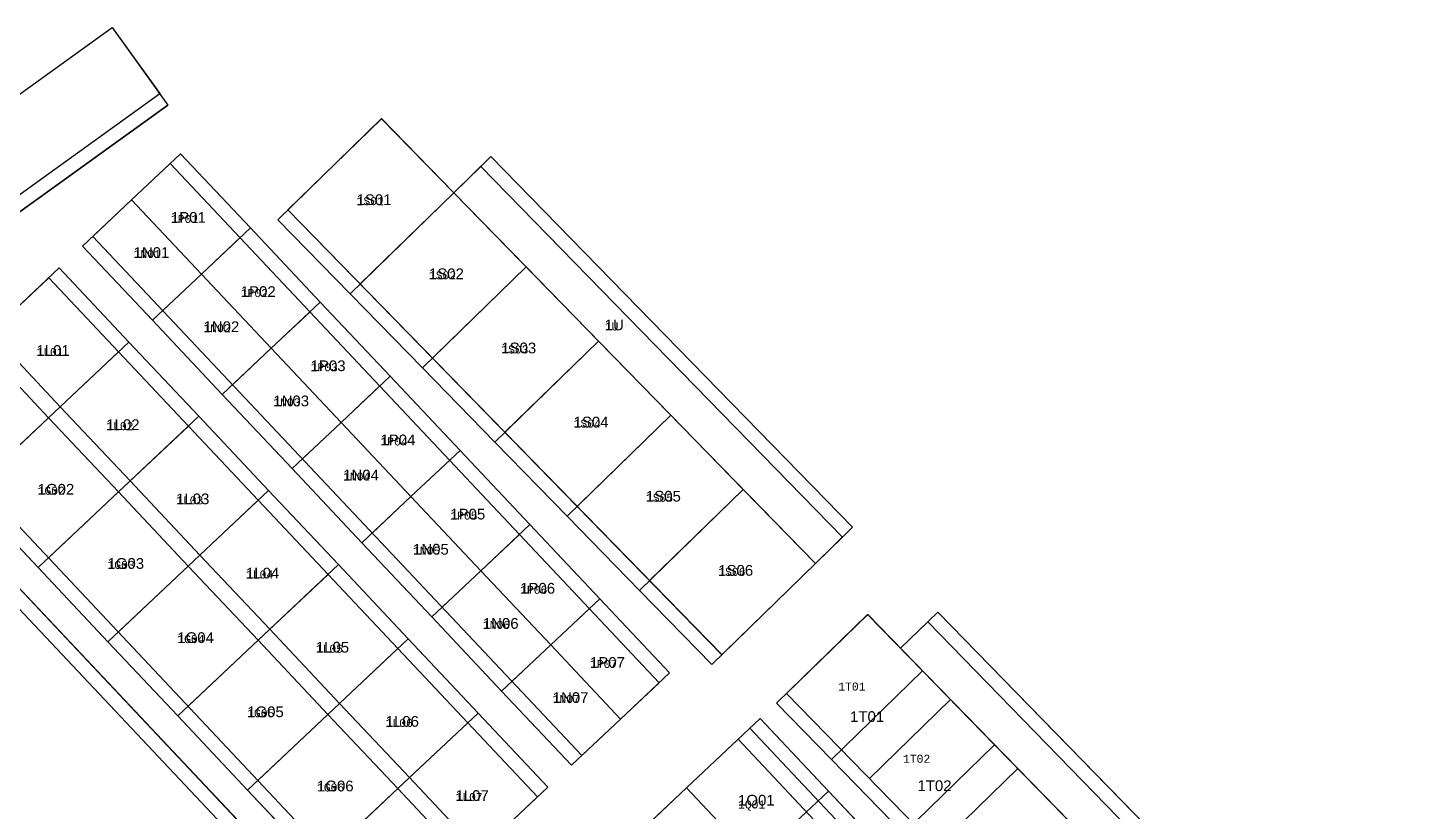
# Model space of a CAD drawing. Extents: x -1000 to 923337, y -51827 to 323191.
# Drawn here: x 119625 to 205470, y 129975 to 178710 of the extents above; entities that cross this region are included whole.
import ezdxf

# ---------------------------------------------------------------- set-up
doc = ezdxf.new("R2010")
doc.units = 0
doc.header["$PDMODE"] = 35
doc.header["$PDSIZE"] = 1
for name, color, linetype in [('punti tracciati', 7, 'Continuous'), ('WF nome aree GPS', 7, 'Continuous'), ('WF nuovi punti', 6, 'Continuous'), ('WF_ingombro_stive_2', 1, 'Continuous'), ('WF_nome_aree_GPS', 7, 'Continuous'), ('WF_tracciatura', 30, 'Continuous')]:
    doc.layers.add(name, color=color, linetype=linetype)
for name, color, linetype, lineweight in [('WF ingombro stive 2', 1, 'Continuous', 30), ('WF lato di accesso', 40, 'Continuous', 30), ('WF tracciatura', 30, 'Continuous', 30)]:
    doc.layers.add(name, color=color, linetype=linetype, lineweight=lineweight)
doc.layers.get('punti tracciati').off()
doc.styles.add('FONTSTYLE_1', font='arial.ttf', dxfattribs={"height": 0.2})
doc.styles.add('FONTSTYLE_2', font='arial.ttf', dxfattribs={"height": 0.2})
doc.styles.get("Standard").update_dxf_attribs({"font": 'consola.ttf', "height": 500})

# ---------------------------------------------------------------- blocks, each defined once
blk = doc.blocks.new('Croce___ATS')
at = {"color": 0}
for p, q in [((-0.5, 0), (0.5, 0)), ((0, -0.5), (0, 0.5))]:
    blk.add_line(p, q, dxfattribs=at)
blk = doc.blocks.new('T_P_349')
at = {"color": 7}
blk.add_point((0, 0), dxfattribs=at)
blk.add_blockref('Croce___ATS', (0, 0), dxfattribs=at)
at = {"color": 7, "insert": (0, 0), "char_height": 1.3333, "attachment_point": 7, "style": 'FONTSTYLE_1'}
blk.add_mtext('1346', dxfattribs=at)
blk = doc.blocks.new('T_P_350')
at = {"color": 7}
blk.add_point((0, 0), dxfattribs=at)
blk.add_blockref('Croce___ATS', (0, 0), dxfattribs=at)
at = {"color": 7, "insert": (0, 0), "char_height": 1.3333, "attachment_point": 7, "style": 'FONTSTYLE_1'}
blk.add_mtext('1347', dxfattribs=at)
blk = doc.blocks.new('T_P_364')
at = {"color": 7}
blk.add_point((0, 0), dxfattribs=at)
blk.add_blockref('Croce___ATS', (0, 0), dxfattribs=at)
at = {"color": 7, "insert": (0, 0), "char_height": 1.3333, "attachment_point": 7, "style": 'FONTSTYLE_1'}
blk.add_mtext('1361', dxfattribs=at)
blk = doc.blocks.new('T_P_365')
at = {"color": 7}
blk.add_point((0, 0), dxfattribs=at)
blk.add_blockref('Croce___ATS', (0, 0), dxfattribs=at)
at = {"color": 7, "insert": (0, 0), "char_height": 1.3333, "attachment_point": 7, "style": 'FONTSTYLE_1'}
blk.add_mtext('1362', dxfattribs=at)
blk = doc.blocks.new('T_P_366')
at = {"color": 7}
blk.add_point((0, 0), dxfattribs=at)
blk.add_blockref('Croce___ATS', (0, 0), dxfattribs=at)
at = {"color": 7, "insert": (0, 0), "char_height": 1.3333, "attachment_point": 7, "style": 'FONTSTYLE_1'}
blk.add_mtext('1363', dxfattribs=at)
blk = doc.blocks.new('T_P_368')
at = {"color": 7}
blk.add_point((0, 0), dxfattribs=at)
blk.add_blockref('Croce___ATS', (0, 0), dxfattribs=at)
at = {"color": 7, "insert": (0, 0), "char_height": 1.3333, "attachment_point": 7, "style": 'FONTSTYLE_1'}
blk.add_mtext('1365', dxfattribs=at)
blk = doc.blocks.new('T_P_369')
at = {"color": 7}
blk.add_point((0, 0), dxfattribs=at)
blk.add_blockref('Croce___ATS', (0, 0), dxfattribs=at)
at = {"color": 7, "insert": (0, 0), "char_height": 1.3333, "attachment_point": 7, "style": 'FONTSTYLE_1'}
blk.add_mtext('1366', dxfattribs=at)
blk = doc.blocks.new('T_P_370')
at = {"color": 7}
blk.add_point((0, 0), dxfattribs=at)
blk.add_blockref('Croce___ATS', (0, 0), dxfattribs=at)
at = {"color": 7, "insert": (0, 0), "char_height": 1.3333, "attachment_point": 7, "style": 'FONTSTYLE_1'}
blk.add_mtext('1367', dxfattribs=at)
blk = doc.blocks.new('T_P_371')
at = {"color": 7}
blk.add_point((0, 0), dxfattribs=at)
blk.add_blockref('Croce___ATS', (0, 0), dxfattribs=at)
at = {"color": 7, "insert": (0, 0), "char_height": 1.3333, "attachment_point": 7, "style": 'FONTSTYLE_1'}
blk.add_mtext('1368', dxfattribs=at)
blk = doc.blocks.new('T_P_372')
at = {"color": 7}
blk.add_point((0, 0), dxfattribs=at)
blk.add_blockref('Croce___ATS', (0, 0), dxfattribs=at)
at = {"color": 7, "insert": (0, 0), "char_height": 1.3333, "attachment_point": 7, "style": 'FONTSTYLE_1'}
blk.add_mtext('1369', dxfattribs=at)
blk = doc.blocks.new('T_P_373')
at = {"color": 7}
blk.add_point((0, 0), dxfattribs=at)
blk.add_blockref('Croce___ATS', (0, 0), dxfattribs=at)
at = {"color": 7, "insert": (0, 0), "char_height": 1.3333, "attachment_point": 7, "style": 'FONTSTYLE_1'}
blk.add_mtext('1370', dxfattribs=at)
blk = doc.blocks.new('T_P_374')
at = {"color": 7}
blk.add_point((0, 0), dxfattribs=at)
blk.add_blockref('Croce___ATS', (0, 0), dxfattribs=at)
at = {"color": 7, "insert": (0, 0), "char_height": 1.3333, "attachment_point": 7, "style": 'FONTSTYLE_1'}
blk.add_mtext('1371', dxfattribs=at)
blk = doc.blocks.new('T_P_375')
at = {"color": 7}
blk.add_point((0, 0), dxfattribs=at)
blk.add_blockref('Croce___ATS', (0, 0), dxfattribs=at)
at = {"color": 7, "insert": (0, 0), "char_height": 1.3333, "attachment_point": 7, "style": 'FONTSTYLE_1'}
blk.add_mtext('1372', dxfattribs=at)
blk = doc.blocks.new('T_P_376')
at = {"color": 7}
blk.add_point((0, 0), dxfattribs=at)
blk.add_blockref('Croce___ATS', (0, 0), dxfattribs=at)
at = {"color": 7, "insert": (0, 0), "char_height": 1.3333, "attachment_point": 7, "style": 'FONTSTYLE_1'}
blk.add_mtext('1373', dxfattribs=at)
blk = doc.blocks.new('T_P_377')
at = {"color": 7}
blk.add_point((0, 0), dxfattribs=at)
blk.add_blockref('Croce___ATS', (0, 0), dxfattribs=at)
at = {"color": 7, "insert": (0, 0), "char_height": 1.3333, "attachment_point": 7, "style": 'FONTSTYLE_1'}
blk.add_mtext('1374', dxfattribs=at)
blk = doc.blocks.new('T_P_378')
at = {"color": 7}
blk.add_point((0, 0), dxfattribs=at)
blk.add_blockref('Croce___ATS', (0, 0), dxfattribs=at)
at = {"color": 7, "insert": (0, 0), "char_height": 1.3333, "attachment_point": 7, "style": 'FONTSTYLE_1'}
blk.add_mtext('1375', dxfattribs=at)
blk = doc.blocks.new('T_P_379')
at = {"color": 7}
blk.add_point((0, 0), dxfattribs=at)
blk.add_blockref('Croce___ATS', (0, 0), dxfattribs=at)
at = {"color": 7, "insert": (0, 0), "char_height": 1.3333, "attachment_point": 7, "style": 'FONTSTYLE_1'}
blk.add_mtext('1376', dxfattribs=at)
blk = doc.blocks.new('T_P_380')
at = {"color": 7}
blk.add_point((0, 0), dxfattribs=at)
blk.add_blockref('Croce___ATS', (0, 0), dxfattribs=at)
at = {"color": 7, "insert": (0, 0), "char_height": 1.3333, "attachment_point": 7, "style": 'FONTSTYLE_1'}
blk.add_mtext('1377', dxfattribs=at)
blk = doc.blocks.new('T_P_381')
at = {"color": 7}
blk.add_point((0, 0), dxfattribs=at)
blk.add_blockref('Croce___ATS', (0, 0), dxfattribs=at)
at = {"color": 7, "insert": (0, 0), "char_height": 1.3333, "attachment_point": 7, "style": 'FONTSTYLE_1'}
blk.add_mtext('1378', dxfattribs=at)
blk = doc.blocks.new('T_P_382')
at = {"color": 7}
blk.add_point((0, 0), dxfattribs=at)
blk.add_blockref('Croce___ATS', (0, 0), dxfattribs=at)
at = {"color": 7, "insert": (0, 0), "char_height": 1.3333, "attachment_point": 7, "style": 'FONTSTYLE_1'}
blk.add_mtext('1379', dxfattribs=at)
blk = doc.blocks.new('T_P_383')
at = {"color": 7}
blk.add_point((0, 0), dxfattribs=at)
blk.add_blockref('Croce___ATS', (0, 0), dxfattribs=at)
at = {"color": 7, "insert": (0, 0), "char_height": 1.3333, "attachment_point": 7, "style": 'FONTSTYLE_1'}
blk.add_mtext('1380', dxfattribs=at)
blk = doc.blocks.new('T_P_384')
at = {"color": 7}
blk.add_point((0, 0), dxfattribs=at)
blk.add_blockref('Croce___ATS', (0, 0), dxfattribs=at)
at = {"color": 7, "insert": (0, 0), "char_height": 1.3333, "attachment_point": 7, "style": 'FONTSTYLE_1'}
blk.add_mtext('1381', dxfattribs=at)
blk = doc.blocks.new('T_P_385')
at = {"color": 7}
blk.add_point((0, 0), dxfattribs=at)
blk.add_blockref('Croce___ATS', (0, 0), dxfattribs=at)
at = {"color": 7, "insert": (0, 0), "char_height": 1.3333, "attachment_point": 7, "style": 'FONTSTYLE_1'}
blk.add_mtext('1382', dxfattribs=at)
blk = doc.blocks.new('T_P_386')
at = {"color": 7}
blk.add_point((0, 0), dxfattribs=at)
blk.add_blockref('Croce___ATS', (0, 0), dxfattribs=at)
at = {"color": 7, "insert": (0, 0), "char_height": 1.3333, "attachment_point": 7, "style": 'FONTSTYLE_1'}
blk.add_mtext('1383', dxfattribs=at)
blk = doc.blocks.new('T_P_387')
at = {"color": 7}
blk.add_point((0, 0), dxfattribs=at)
blk.add_blockref('Croce___ATS', (0, 0), dxfattribs=at)
at = {"color": 7, "insert": (0, 0), "char_height": 1.3333, "attachment_point": 7, "style": 'FONTSTYLE_1'}
blk.add_mtext('1384', dxfattribs=at)
blk = doc.blocks.new('T_P_388')
at = {"color": 7}
blk.add_point((0, 0), dxfattribs=at)
blk.add_blockref('Croce___ATS', (0, 0), dxfattribs=at)
at = {"color": 7, "insert": (0, 0), "char_height": 1.3333, "attachment_point": 7, "style": 'FONTSTYLE_1'}
blk.add_mtext('1385', dxfattribs=at)
blk = doc.blocks.new('T_P_389')
at = {"color": 7}
blk.add_point((0, 0), dxfattribs=at)
blk.add_blockref('Croce___ATS', (0, 0), dxfattribs=at)
at = {"color": 7, "insert": (0, 0), "char_height": 1.3333, "attachment_point": 7, "style": 'FONTSTYLE_1'}
blk.add_mtext('1386', dxfattribs=at)
blk = doc.blocks.new('T_P_390')
at = {"color": 7}
blk.add_point((0, 0), dxfattribs=at)
blk.add_blockref('Croce___ATS', (0, 0), dxfattribs=at)
at = {"color": 7, "insert": (0, 0), "char_height": 1.3333, "attachment_point": 7, "style": 'FONTSTYLE_1'}
blk.add_mtext('1387', dxfattribs=at)
blk = doc.blocks.new('T_P_391')
at = {"color": 7}
blk.add_point((0, 0), dxfattribs=at)
blk.add_blockref('Croce___ATS', (0, 0), dxfattribs=at)
at = {"color": 7, "insert": (0, 0), "char_height": 1.3333, "attachment_point": 7, "style": 'FONTSTYLE_1'}
blk.add_mtext('1388', dxfattribs=at)
blk = doc.blocks.new('T_P_392')
at = {"color": 7}
blk.add_point((0, 0), dxfattribs=at)
blk.add_blockref('Croce___ATS', (0, 0), dxfattribs=at)
at = {"color": 7, "insert": (0, 0), "char_height": 1.3333, "attachment_point": 7, "style": 'FONTSTYLE_1'}
blk.add_mtext('1389', dxfattribs=at)
blk = doc.blocks.new('T_P_393')
at = {"color": 7}
blk.add_point((0, 0), dxfattribs=at)
blk.add_blockref('Croce___ATS', (0, 0), dxfattribs=at)
at = {"color": 7, "insert": (0, 0), "char_height": 1.3333, "attachment_point": 7, "style": 'FONTSTYLE_1'}
blk.add_mtext('1390', dxfattribs=at)
blk = doc.blocks.new('T_P_394')
at = {"color": 7}
blk.add_point((0, 0), dxfattribs=at)
blk.add_blockref('Croce___ATS', (0, 0), dxfattribs=at)
at = {"color": 7, "insert": (0, 0), "char_height": 1.3333, "attachment_point": 7, "style": 'FONTSTYLE_1'}
blk.add_mtext('1391', dxfattribs=at)
blk = doc.blocks.new('T_P_395')
at = {"color": 7}
blk.add_point((0, 0), dxfattribs=at)
blk.add_blockref('Croce___ATS', (0, 0), dxfattribs=at)
at = {"color": 7, "insert": (0, 0), "char_height": 1.3333, "attachment_point": 7, "style": 'FONTSTYLE_1'}
blk.add_mtext('1392', dxfattribs=at)
blk = doc.blocks.new('T_P_396')
at = {"color": 7}
blk.add_point((0, 0), dxfattribs=at)
blk.add_blockref('Croce___ATS', (0, 0), dxfattribs=at)
at = {"color": 7, "insert": (0, 0), "char_height": 1.3333, "attachment_point": 7, "style": 'FONTSTYLE_1'}
blk.add_mtext('1393', dxfattribs=at)
blk = doc.blocks.new('T_P_397')
at = {"color": 7}
blk.add_point((0, 0), dxfattribs=at)
blk.add_blockref('Croce___ATS', (0, 0), dxfattribs=at)
at = {"color": 7, "insert": (0, 0), "char_height": 1.3333, "attachment_point": 7, "style": 'FONTSTYLE_1'}
blk.add_mtext('1394', dxfattribs=at)
blk = doc.blocks.new('T_P_398')
at = {"color": 7}
blk.add_point((0, 0), dxfattribs=at)
blk.add_blockref('Croce___ATS', (0, 0), dxfattribs=at)
at = {"color": 7, "insert": (0, 0), "char_height": 1.3333, "attachment_point": 7, "style": 'FONTSTYLE_1'}
blk.add_mtext('1395', dxfattribs=at)
blk = doc.blocks.new('T_P_399')
at = {"color": 7}
blk.add_point((0, 0), dxfattribs=at)
blk.add_blockref('Croce___ATS', (0, 0), dxfattribs=at)
at = {"color": 7, "insert": (0, 0), "char_height": 1.3333, "attachment_point": 7, "style": 'FONTSTYLE_1'}
blk.add_mtext('1396', dxfattribs=at)
blk = doc.blocks.new('T_P_400')
at = {"color": 7}
blk.add_point((0, 0), dxfattribs=at)
blk.add_blockref('Croce___ATS', (0, 0), dxfattribs=at)
at = {"color": 7, "insert": (0, 0), "char_height": 1.3333, "attachment_point": 7, "style": 'FONTSTYLE_1'}
blk.add_mtext('1397', dxfattribs=at)
blk = doc.blocks.new('T_P_402')
at = {"color": 7}
blk.add_point((0, 0), dxfattribs=at)
blk.add_blockref('Croce___ATS', (0, 0), dxfattribs=at)
at = {"color": 7, "insert": (0, 0), "char_height": 1.3333, "attachment_point": 7, "style": 'FONTSTYLE_1'}
blk.add_mtext('1399', dxfattribs=at)
blk = doc.blocks.new('T_P_403')
at = {"color": 7}
blk.add_point((0, 0), dxfattribs=at)
blk.add_blockref('Croce___ATS', (0, 0), dxfattribs=at)
at = {"color": 7, "insert": (0, 0), "char_height": 1.3333, "attachment_point": 7, "style": 'FONTSTYLE_1'}
blk.add_mtext('1400', dxfattribs=at)
blk = doc.blocks.new('T_P_404')
at = {"color": 7}
blk.add_point((0, 0), dxfattribs=at)
blk.add_blockref('Croce___ATS', (0, 0), dxfattribs=at)
at = {"color": 7, "insert": (0, 0), "char_height": 1.3333, "attachment_point": 7, "style": 'FONTSTYLE_1'}
blk.add_mtext('1401', dxfattribs=at)
blk = doc.blocks.new('T_P_405')
at = {"color": 7}
blk.add_point((0, 0), dxfattribs=at)
blk.add_blockref('Croce___ATS', (0, 0), dxfattribs=at)
at = {"color": 7, "insert": (0, 0), "char_height": 1.3333, "attachment_point": 7, "style": 'FONTSTYLE_1'}
blk.add_mtext('1402', dxfattribs=at)
blk = doc.blocks.new('T_P_406')
at = {"color": 7}
blk.add_point((0, 0), dxfattribs=at)
blk.add_blockref('Croce___ATS', (0, 0), dxfattribs=at)
at = {"color": 7, "insert": (0, 0), "char_height": 1.3333, "attachment_point": 7, "style": 'FONTSTYLE_1'}
blk.add_mtext('1403', dxfattribs=at)
blk = doc.blocks.new('T_P_417')
at = {"color": 7}
blk.add_point((0, 0), dxfattribs=at)
blk.add_blockref('Croce___ATS', (0, 0), dxfattribs=at)
at = {"color": 7, "insert": (0, 0), "char_height": 1.3333, "attachment_point": 7, "style": 'FONTSTYLE_1'}
blk.add_mtext('1415', dxfattribs=at)
blk = doc.blocks.new('punti tracciatura 2')
at = {"layer": 'WF_ingombro_stive_2', "ltscale": 0.5}
for p, q in [((1346454.941, -3387.904, 274.779), (1346459.294, -3383.806, 274.779)), ((1346459.283, -3392.517, 274.779), (1346463.636, -3388.418, 274.779)), ((1346463.626, -3397.129, 274.779), (1346467.979, -3393.03, 274.779)), ((1346467.968, -3401.741, 274.779), (1346472.321, -3397.642, 274.779)), ((1346472.31, -3406.353, 274.779), (1346476.664, -3402.254, 274.779)), ((1346476.653, -3410.965, 274.779), (1346481.006, -3406.866, 274.779))]:
    blk.add_line(p, q, dxfattribs=at)
at = {"layer": 'WF_ingombro_stive_2', "ltscale": 0.5, "flags": 128}
for points, elevation in [([(1346421.842, -3395.596), (1346418.889, -3391.494), (1346463.25, -3359.546), (1346466.206, -3363.65)], -0.088), ([(1346474.177, -3370.876), (1346479.988, -3365.208), (1346484.485, -3369.818), (1346478.674, -3375.486)], 274.848), ([(1346471.207, -3372.606), (1346468.8, -3374.871), (1346464.458, -3370.259), (1346466.864, -3367.993)], 274.779), ([(1346508.653, -3391.225), (1346506.969, -3392.868), (1346484.485, -3369.818), (1346486.169, -3368.175)], 274.848), ([(1346478.674, -3375.486), (1346484.485, -3369.818), (1346488.981, -3374.428), (1346483.171, -3380.096)], 274.848), ([(1346462.052, -3372.525), (1346464.458, -3370.259), (1346468.8, -3374.871), (1346466.394, -3377.137)], 274.779), ([(1346475.549, -3377.218), (1346473.143, -3379.483), (1346468.8, -3374.871), (1346471.207, -3372.606)], 274.779), ([(1346483.171, -3380.096), (1346488.981, -3374.428), (1346493.478, -3379.038), (1346487.667, -3384.706)], 274.848), ([(1346463.647, -3379.707), (1346459.294, -3383.806), (1346454.952, -3379.194), (1346459.305, -3375.095)], 274.779), ([(1346466.394, -3377.137), (1346468.8, -3374.871), (1346473.143, -3379.483), (1346470.736, -3381.749)], 274.779), ([(1346479.892, -3381.83), (1346477.485, -3384.095), (1346473.143, -3379.483), (1346475.549, -3377.218)], 274.779), ([(1346454.952, -3379.194), (1346459.294, -3383.806), (1346454.941, -3387.904)], 274.779), ([(1346470.736, -3381.749), (1346473.143, -3379.483), (1346477.485, -3384.095), (1346475.079, -3386.361)], 274.779), ([(1346487.667, -3384.706), (1346493.478, -3379.038), (1346497.975, -3383.648), (1346492.164, -3389.316)], 274.848), ([(1346467.99, -3384.319), (1346463.636, -3388.418), (1346459.294, -3383.806), (1346463.647, -3379.707)], 274.779), ([(1346484.234, -3386.442), (1346481.828, -3388.707), (1346477.485, -3384.095), (1346479.892, -3381.83)], 274.779), ([(1346459.294, -3383.806), (1346463.636, -3388.418), (1346459.283, -3392.517)], 274.779), ([(1346492.164, -3389.316), (1346497.975, -3383.648), (1346502.472, -3388.258), (1346496.661, -3393.926)], 274.848), ([(1346472.332, -3388.931), (1346467.979, -3393.03), (1346463.636, -3388.418), (1346467.99, -3384.319)], 274.779), ([(1346475.079, -3386.361), (1346477.485, -3384.095), (1346481.828, -3388.707), (1346479.421, -3390.973)], 274.779), ([(1346488.576, -3391.054), (1346486.17, -3393.32), (1346481.828, -3388.707), (1346484.234, -3386.442)], 274.779), ([(1346496.661, -3393.926), (1346502.472, -3388.258), (1346506.969, -3392.868), (1346501.158, -3398.536)], 274.848), ([(1346463.636, -3388.418), (1346467.979, -3393.03), (1346463.626, -3397.129)], 274.779), ([(1346476.674, -3393.543), (1346472.321, -3397.642), (1346467.979, -3393.03), (1346472.332, -3388.931)], 274.779), ([(1346479.421, -3390.973), (1346481.828, -3388.707), (1346486.17, -3393.32), (1346483.764, -3395.585)], 274.779), ([(1346492.919, -3395.666), (1346490.512, -3397.932), (1346486.17, -3393.32), (1346488.576, -3391.054)], 274.779), ([(1346467.979, -3393.03), (1346472.321, -3397.642), (1346467.968, -3401.741)], 274.779), ([(1346483.764, -3395.585), (1346486.17, -3393.32), (1346490.512, -3397.932), (1346488.106, -3400.197)], 274.779), ([(1346481.017, -3398.155), (1346476.664, -3402.254), (1346472.321, -3397.642), (1346476.674, -3393.543)], 274.779), ([(1346497.261, -3400.278), (1346494.855, -3402.544), (1346490.512, -3397.932), (1346492.919, -3395.666)], 274.779), ([(1346505.183, -3400.951), (1346510.223, -3396.037), (1346515.376, -3401.323), (1346510.337, -3406.235)], 272.814), ([(1346547.904, -3431.326), (1346546.219, -3432.968), (1346512.269, -3398.141), (1346513.954, -3396.498)], 273.83), ([(1346472.321, -3397.642), (1346476.664, -3402.254), (1346472.31, -3406.353)], 274.779), ([(1346485.359, -3402.768), (1346481.006, -3406.866), (1346476.664, -3402.254), (1346481.017, -3398.155)], 274.779), ([(1346488.106, -3400.197), (1346490.512, -3397.932), (1346494.855, -3402.544), (1346492.448, -3404.809)], 274.779), ([(1346510.337, -3406.235), (1346515.376, -3401.323), (1346519.564, -3405.62), (1346514.526, -3410.531)], 272.983), ([(1346476.664, -3402.254), (1346481.006, -3406.866), (1346476.653, -3410.965)], 274.779), ([(1346489.702, -3407.38), (1346485.348, -3411.478), (1346481.006, -3406.866), (1346485.359, -3402.768)], 274.779), ([(1346506.425, -3408.316), (1346503.215, -3411.339), (1346498.961, -3406.821), (1346502.172, -3403.799)], 274.866), ([(1346514.526, -3410.531), (1346519.564, -3405.62), (1346523.752, -3409.916), (1346518.716, -3414.826)], 273.152), ([(1346481.006, -3406.866), (1346485.348, -3411.478), (1346480.995, -3415.577)], 274.779), ([(1346494.906, -3410.639), (1346498.961, -3406.821), (1346503.215, -3411.339), (1346499.16, -3415.157)], 274.866)]:
    blk.add_lwpolyline(points, dxfattribs=dict(at, elevation=elevation))
at = {"layer": 'WF_tracciatura', "ltscale": 0.5}
for p, q in [((1346421.842, -3395.596, -0.088), (1346466.206, -3363.65, -0.088)), ((1346466.864, -3367.993, 274.779), (1346497.261, -3400.278, 274.779)), ((1346486.169, -3368.175, 274.848), (1346508.653, -3391.225, 274.848)), ((1346474.177, -3370.876, 274.848), (1346501.158, -3398.536, 274.848)), ((1346462.052, -3372.525, 274.779), (1346492.448, -3404.809, 274.779)), ((1346459.305, -3375.095, 274.779), (1346489.702, -3407.38, 274.779)), ((1346476.111, -3415.486, 274.848), (1346445.894, -3383.402, 274.848)), ((1346450.599, -3383.292, 274.779), (1346480.995, -3415.577, 274.779)), ((1346547.904, -3431.326, 273.83), (1346513.954, -3396.498, 273.83)), ((1346505.182, -3400.95, 272.814), (1346540.709, -3437.376, 273.83)), ((1346502.172, -3403.799, 274.865), (1346535.901, -3439.623, 274.848))]:
    blk.add_line(p, q, dxfattribs=at)
at = {"color": 7}
for name, p in [('T_P_417', (1346466.206, -3363.65, -0.088)), ('T_P_384', (1346466.864, -3367.993, 274.779)), ('T_P_369', (1346486.169, -3368.175, 274.848)), ('T_P_370', (1346474.177, -3370.876, 274.848)), ('T_P_385', (1346462.052, -3372.525, 274.779)), ('T_P_383', (1346471.207, -3372.606, 274.779)), ('T_P_400', (1346459.305, -3375.095, 274.779)), ('T_P_371', (1346478.674, -3375.486, 274.848)), ('T_P_386', (1346466.394, -3377.137, 274.779)), ('T_P_382', (1346475.549, -3377.218, 274.779)), ('T_P_399', (1346463.647, -3379.707, 274.779)), ('T_P_372', (1346483.171, -3380.096, 274.848)), ('T_P_387', (1346470.736, -3381.749, 274.779)), ('T_P_381', (1346479.892, -3381.83, 274.779)), ('T_P_398', (1346467.99, -3384.319, 274.779)), ('T_P_373', (1346487.667, -3384.706, 274.848)), ('T_P_388', (1346475.079, -3386.361, 274.779)), ('T_P_380', (1346484.234, -3386.442, 274.779)), ('T_P_402', (1346454.941, -3387.904, 274.779)), ('T_P_397', (1346472.332, -3388.931, 274.779)), ('T_P_374', (1346492.164, -3389.316, 274.848)), ('T_P_389', (1346479.421, -3390.973, 274.779)), ('T_P_379', (1346488.576, -3391.054, 274.779)), ('T_P_368', (1346508.653, -3391.225, 274.848)), ('T_P_403', (1346459.283, -3392.517, 274.779)), ('T_P_396', (1346476.674, -3393.543, 274.779)), ('T_P_375', (1346496.661, -3393.926, 274.848)), ('T_P_390', (1346483.764, -3395.585, 274.779)), ('T_P_378', (1346492.919, -3395.666, 274.779)), ('T_P_366', (1346513.954, -3396.498, 273.83)), ('T_P_404', (1346463.626, -3397.129, 274.779)), ('T_P_395', (1346481.017, -3398.155, 274.779)), ('T_P_376', (1346501.158, -3398.536, 274.848)), ('T_P_391', (1346488.106, -3400.197, 274.779)), ('T_P_377', (1346497.261, -3400.278, 274.779)), ('T_P_365', (1346505.183, -3400.951, 272.814)), ('T_P_405', (1346467.968, -3401.741, 274.779)), ('T_P_394', (1346485.359, -3402.768, 274.779)), ('T_P_349', (1346502.172, -3403.799, 274.865)), ('T_P_392', (1346492.448, -3404.809, 274.779)), ('T_P_406', (1346472.31, -3406.353, 274.779)), ('T_P_364', (1346510.337, -3406.235, 272.814)), ('T_P_393', (1346489.702, -3407.38, 274.779)), ('T_P_350', (1346506.425, -3408.316, 274.866))]:
    blk.add_blockref(name, p, dxfattribs=at)
at = {"layer": 'WF_nome_aree_GPS', "char_height": 0.6667, "attachment_point": 7, "style": 'FONTSTYLE_2'}
for s, insert in [('1S01', (1346478.445, -3370.587, 271.991)), ('1P01', (1346466.901, -3371.69, 271.923)), ('1N01', (1346464.581, -3373.874, 271.923)), ('1S02', (1346482.941, -3375.197, 271.991)), ('1P02', (1346471.243, -3376.303, 271.923)), ('1N02', (1346468.924, -3378.487, 271.923)), ('1U', (1346493.872, -3378.377, 271.991)), ('1L01', (1346458.539, -3379.966, 271.923)), ('1S03', (1346487.438, -3379.807, 271.991)), ('1P03', (1346475.586, -3380.915, 271.923)), ('1N03', (1346473.266, -3383.099, 271.923)), ('1L02', (1346462.881, -3384.578, 271.923)), ('1S04', (1346491.935, -3384.417, 271.991)), ('1P04', (1346479.928, -3385.527, 271.923)), ('1N04', (1346477.608, -3387.711, 271.923)), ('1G02', (1346458.614, -3388.595, 271.923)), ('1L03', (1346467.223, -3389.191, 271.923)), ('1S05', (1346496.432, -3389.027, 271.991)), ('1P05', (1346484.27, -3390.139, 271.923)), ('1N05', (1346481.951, -3392.323, 271.923)), ('1G03', (1346462.957, -3393.208, 271.923)), ('1L04', (1346471.566, -3393.803, 271.923)), ('1S06', (1346500.928, -3393.637, 271.991)), ('1P06', (1346488.613, -3394.751, 271.923)), ('1N06', (1346486.293, -3396.935, 271.923)), ('1G04', (1346467.299, -3397.82, 271.923)), ('1L05', (1346475.908, -3398.415, 271.923)), ('1P07', (1346492.955, -3399.363, 271.923)), ('1N07', (1346490.636, -3401.547, 271.923)), ('1G05', (1346471.642, -3402.432, 271.923)), ('1L06', (1346480.25, -3403.027, 271.923)), ('1T01', (1346509.124, -3402.729, 269.89)), ('1G06', (1346475.984, -3407.044, 271.923)), ('1L07', (1346484.593, -3407.639, 271.923)), ('1T02', (1346513.313, -3407.026, 270.059)), ('1Q01', (1346502.159, -3408.102, 271.943))]:
    blk.add_mtext(s, dxfattribs=dict(at, insert=insert))

msp = doc.modelspace()

# ---------------------------------------------------------------- linework, layer by layer
at = {"layer": 'WF ingombro stive 2'}
for points, elevation in [([(128353.1, 173891), (83987.4, 141948.1), (80521.2, 146762.3), (124882.3, 178710.4)], -272079.4), ([(135178.7, 166765.7), (141620.1, 173048.8), (146116.9, 168438.7), (139675.5, 162155.6)], 2856.2), ([(129138, 170866.7), (133480.4, 166254.6), (130432.6, 163385.1), (126090.3, 167997.2)], 2787.4), ([(170915.6, 147646.4), (168600.7, 145388.4), (146116.9, 168438.7), (148431.7, 170696.7)], 2856.2), ([(139675.5, 162155.6), (146116.9, 168438.7), (150613.6, 163828.7), (144172.3, 157545.6)], 2856.2), ([(126090.3, 167997.2), (130432.6, 163385.1), (127384.9, 160515.6), (123042.5, 165127.7)], 2787.4), ([(133480.4, 166254.6), (137822.7, 161642.5), (134775, 158773), (130432.6, 163385.1)], 2787.4), ([(130432.6, 163385.1), (134775, 158773), (131727.3, 155903.6), (127384.9, 160515.6)], 2787.4), ([(144172.3, 157545.6), (150613.6, 163828.7), (155110.4, 159218.6), (148669.1, 152935.5)], 2856.2), ([(137822.7, 161642.5), (142165.1, 157030.4), (139117.4, 154161), (134775, 158773)], 2787.4), ([(148669.1, 152935.5), (155110.4, 159218.6), (159607.2, 154608.6), (153165.8, 148325.5)], 2856.2), ([(134775, 158773), (139117.4, 154161), (136069.7, 151291.5), (131727.3, 155903.6)], 2787.4), ([(142165.1, 157030.4), (146507.5, 152418.4), (143459.8, 149548.9), (139117.4, 154161)], 2787.4), ([(153165.8, 148325.5), (159607.2, 154608.6), (164104, 149998.5), (157662.6, 143715.4)], 2856.2), ([(139117.4, 154161), (143459.8, 149548.9), (140412, 146679.4), (136069.7, 151291.5)], 2787.4), ([(146507.5, 152418.4), (150849.9, 147806.3), (147802.1, 144936.8), (143459.8, 149548.9)], 2787.4), ([(143459.8, 149548.9), (147802.1, 144936.8), (144754.4, 142067.3), (140412, 146679.4)], 2787.4), ([(157662.6, 143715.4), (164104, 149998.5), (168600.7, 145388.4), (162159.4, 139105.4)], 2856.2), ([(150849.9, 147806.3), (155192.2, 143194.2), (152144.5, 140324.7), (147802.1, 144936.8)], 2787.4), ([(147802.1, 144936.8), (152144.5, 140324.7), (149096.8, 137455.2), (144754.4, 142067.3)], 2787.4), ([(155192.2, 143194.2), (159534.6, 138582.1), (156486.9, 135712.6), (152144.5, 140324.7)], 2787.4), ([(210166.9, 107545.3), (207851.3, 105288.1), (173901.5, 140115.5), (176217, 142372.7)], 1838.9), ([(152144.5, 140324.7), (156486.9, 135712.6), (153439.2, 132843.1), (149096.8, 137455.2)], 2787.4), ([(160593.6, 131435.4), (165173.1, 135747.2), (169426.6, 131229.5), (164847.1, 126917.7)], 2875), ([(155897, 127013.5), (160593.6, 131435.4), (164847.1, 126917.7), (160150.5, 122495.8)], 2875), ([(164847.1, 126917.7), (169426.6, 131229.5), (173680.1, 126711.7), (169100.6, 122400)], 2875)]:
    msp.add_lwpolyline(points, close=True, dxfattribs=dict(at, elevation=elevation))
for points, elevation in [([(121578.5, 163765.2), (125920.8, 159153.1), (121654.3, 155136.1), (117311.9, 159748.2), (121578.5, 163765.2)], 2787.4), ([(117311.9, 159748.2), (121654.3, 155136.1), (115931.7, 149748), (111589.3, 154360.1), (117311.9, 159748.2)], 2787.4), ([(125920.8, 159153.1), (130263.2, 154541), (125996.7, 150524), (121654.3, 155136.1), (125920.8, 159153.1)], 2787.4), ([(129605.5, 115106.7), (99342.9, 147115), (108167.2, 155458), (138384.1, 123373.9), (129605.5, 115106.7)], 2856.2), ([(121654.3, 155136.1), (125996.7, 150524), (120274.1, 145135.9), (115931.7, 149748), (121654.3, 155136.1)], 2787.4), ([(130263.2, 154541), (134605.6, 149928.9), (130339.1, 145911.9), (125996.7, 150524), (130263.2, 154541)], 2787.4), ([(125996.7, 150524), (130339.1, 145911.9), (124616.5, 140523.8), (120274.1, 145135.9), (125996.7, 150524)], 2787.4), ([(134605.6, 149928.9), (138947.9, 145316.8), (134681.4, 141299.8), (130339.1, 145911.9), (134605.6, 149928.9)], 2787.4), ([(130339.1, 145911.9), (134681.4, 141299.8), (128958.8, 135911.7), (124616.5, 140523.8), (130339.1, 145911.9)], 2787.4), ([(138947.9, 145316.8), (143290.3, 140704.7), (139023.8, 136687.7), (134681.4, 141299.8), (138947.9, 145316.8)], 2787.4), ([(166193, 136701.1), (171852.2, 142217.8), (175263.5, 138718.2), (169604.3, 133201.6), (166193, 136701.1)], 1838.9), ([(134681.4, 141299.8), (139023.8, 136687.7), (133301.2, 131299.6), (128958.8, 135911.7), (134681.4, 141299.8)], 2787.4), ([(143290.3, 140704.7), (147632.7, 136092.6), (143366.2, 132075.6), (139023.8, 136687.7), (143290.3, 140704.7)], 2787.4), ([(169604.3, 133201.6), (175263.5, 138718.2), (179742.1, 134123.9), (174082.9, 128607.3), (169604.3, 133201.6)], 1838.9), ([(139023.8, 136687.7), (143366.2, 132075.6), (137643.6, 126687.5), (133301.2, 131299.6), (139023.8, 136687.7)], 2787.4), ([(147632.7, 136092.6), (151975.1, 131480.5), (147708.5, 127463.5), (143366.2, 132075.6), (147632.7, 136092.6)], 2787.4), ([(174082.9, 128607.3), (179742.1, 134123.9), (184220.6, 129529.6), (178561.4, 124013), (174082.9, 128607.3)], 1838.9), ([(143366.2, 132075.6), (147708.5, 127463.5), (141986, 122075.4), (137643.6, 126687.5), (143366.2, 132075.6)], 2787.4)]:
    msp.add_lwpolyline(points, dxfattribs=dict(at, elevation=elevation))
at = {"layer": 'WF lato di accesso'}
for p, q in [((83987.4, 141948.1, -272079.4), (128353.1, 173891, -272079.4)), ((133480.4, 166254.6, 2787.4), (129138, 170866.7, 2787.4)), ((170915.6, 147646.4, 2856.2), (148431.7, 170696.7, 2856.2)), ((135178.7, 166765.7, 2856.2), (139675.5, 162155.6, 2856.2)), ((137822.7, 161642.5, 2787.4), (133480.4, 166254.6, 2787.4)), ((123042.5, 165127.7, 2787.4), (127384.9, 160515.6, 2787.4)), ((125920.8, 159153.1, 2787.4), (121578.5, 163765.2, 2787.4)), ((142165.1, 157030.4, 2787.4), (137822.7, 161642.5, 2787.4)), ((139675.5, 162155.6, 2856.2), (144172.3, 157545.6, 2856.2)), ((127384.9, 160515.6, 2787.4), (131727.3, 155903.6, 2787.4)), ((130263.2, 154541, 2787.4), (125920.8, 159153.1, 2787.4)), ((144172.3, 157545.6, 2856.2), (148669.1, 152935.5, 2856.2)), ((146507.5, 152418.4, 2787.4), (142165.1, 157030.4, 2787.4)), ((138384.1, 123373.9, 2856.2), (108167.2, 155458, 2856.2)), ((131727.3, 155903.6, 2787.4), (136069.7, 151291.5, 2787.4)), ((134605.6, 149928.9, 2787.4), (130263.2, 154541, 2787.4)), ((148669.1, 152935.5, 2856.2), (153165.8, 148325.5, 2856.2)), ((150849.9, 147806.3, 2787.4), (146507.5, 152418.4, 2787.4)), ((136069.7, 151291.5, 2787.4), (140412, 146679.4, 2787.4)), ((115931.7, 149748, 2787.4), (120274.1, 145135.9, 2787.4)), ((138947.9, 145316.8, 2787.4), (134605.6, 149928.9, 2787.4)), ((155192.2, 143194.2, 2787.4), (150849.9, 147806.3, 2787.4)), ((153165.8, 148325.5, 2856.2), (157662.6, 143715.4, 2856.2)), ((140412, 146679.4, 2787.4), (144754.4, 142067.3, 2787.4)), ((120274.1, 145135.9, 2787.4), (124616.5, 140523.8, 2787.4)), ((143290.3, 140704.7, 2787.4), (138947.9, 145316.8, 2787.4)), ((157662.6, 143715.4, 2856.2), (162159.4, 139105.4, 2856.2)), ((159534.6, 138582.1, 2787.4), (155192.2, 143194.2, 2787.4)), ((144754.4, 142067.3, 2787.4), (149096.8, 137455.2, 2787.4)), ((210166.9, 107545.3, 1838.9), (176217, 142372.7, 1838.9)), ((124616.5, 140523.8, 2787.4), (128958.8, 135911.7, 2787.4)), ((147632.7, 136092.6, 2787.4), (143290.3, 140704.7, 2787.4)), ((149096.8, 137455.2, 2787.4), (153439.2, 132843.1, 2787.4)), ((166193, 136701.1, 1838.9), (169604.3, 133201.6, 1838.9)), ((128958.8, 135911.7, 2787.4), (133301.2, 131299.6, 2787.4)), ((151975.1, 131480.5, 2787.4), (147632.7, 136092.6, 2787.4)), ((169426.6, 131229.5, 2873.8), (165173.1, 135747.2, 2873.8)), ((169604.3, 133201.6, 1838.9), (174082.9, 128607.3, 1838.9)), ((133301.2, 131299.6, 2787.4), (137643.6, 126687.5, 2787.4)), ((173680.1, 126711.7, 2875), (169426.6, 131229.5, 2875))]:
    msp.add_line(p, q, dxfattribs=at)
at = {"layer": 'WF nuovi punti'}
msp.add_point((125049, 178464), dxfattribs=at)
at = {"layer": 'WF tracciatura'}
for p, q in [((83474.4, 142660.6, -272079.4), (127838.3, 174605.8, -272079.4)), ((128496.6, 170262.9, 2787.4), (158893.2, 137978.2, 2787.4)), ((147801.1, 170081.6, 2856.2), (170285, 147031.3, 2856.2)), ((135809.3, 167380.8, 2856.2), (162790, 139720.5, 2856.2)), ((123683.9, 165731.6, 2787.4), (154080.5, 133447, 2787.4)), ((120937.1, 163161.3, 2787.4), (151333.7, 130876.7, 2787.4)), ((137742.9, 122770.1, 2856.2), (107525.9, 154854, 2856.2)), ((112230.7, 154963.9, 2787.4), (142627.3, 122679.3, 2787.4)), ((209536.1, 106930.4, 1838.9), (175586.3, 141757.8, 1838.9)), ((166814.6, 137305.9, 822.1), (202341.4, 100880.3, 1838.9)), ((164531.8, 135143.3, 2873.8), (198261.6, 99318.4, 2856.2))]:
    msp.add_line(p, q, dxfattribs=at)

# ---------------------------------------------------------------- block references
at = {"layer": 'punti tracciati', "xscale": 1000, "yscale": 1000, "zscale": 1000}
msp.add_blockref('punti tracciatura 2', (-1346338367.3, 3538255.9, -271991), dxfattribs=at)

# ---------------------------------------------------------------- texts
at = {"layer": 'WF nome aree GPS'}
for s, p in [('1S01', (140076.7, 167669.8)), ('1P01', (128533.1, 166565.8, -68.9)), ('1N01', (126213.5, 164381.8, -68.9)), ('1S02', (144573.5, 163059.7)), ('1P02', (132875.5, 161953.7, -68.9)), ('1N02', (130555.9, 159769.7, -68.9)), ('1U', (155504.6, 159878.9)), ('1S03', (149070.3, 158449.7)), ('1L01', (120170.8, 158290, -68.9)), ('1P03', (137217.9, 157341.7, -68.9)), ('1N03', (134898.2, 155157.7, -68.9)), ('1L02', (124513.1, 153677.9, -68.9)), ('1S04', (153567, 153839.6)), ('1P04', (141560.3, 152729.6, -68.9)), ('1N04', (139240.6, 150545.6, -68.9)), ('1G02', (120246.6, 149660.9, -68.9)), ('1L03', (128855.5, 149065.8, -68.9)), ('1S05', (158063.8, 149229.6)), ('1P05', (145902.6, 148117.5, -68.9)), ('1N05', (143583, 145933.5, -68.9)), ('1G03', (124589, 145048.8, -68.9)), ('1S06', (162560.6, 144619.5)), ('1L04', (133197.9, 144453.7, -68.9)), ('1P06', (150245, 143505.4, -68.9)), ('1N06', (147925.4, 141321.4, -68.9)), ('1G04', (128931.4, 140436.7, -68.9)), ('1L05', (137540.3, 139841.6, -68.9)), ('1P07', (154587.4, 138893.3, -68.9)), ('1T01', (170023.5, 137488.8, -2101.7)), ('1N07', (152267.7, 136709.3, -68.9)), ('1G05', (133273.7, 135824.6, -68.9)), ('1L06', (141882.6, 135229.5, -68.9)), ('1T02', (174048.4, 132998.7, -1932.2)), ('1G06', (137616.1, 131212.5, -68.9)), ('1L07', (146225, 130617.4, -68.9)), ('1Q01', (163791.6, 130154.1, -48.8))]:
    msp.add_text(s, height=500, dxfattribs=at).set_placement(p)

doc.saveas('drawing.dxf')
